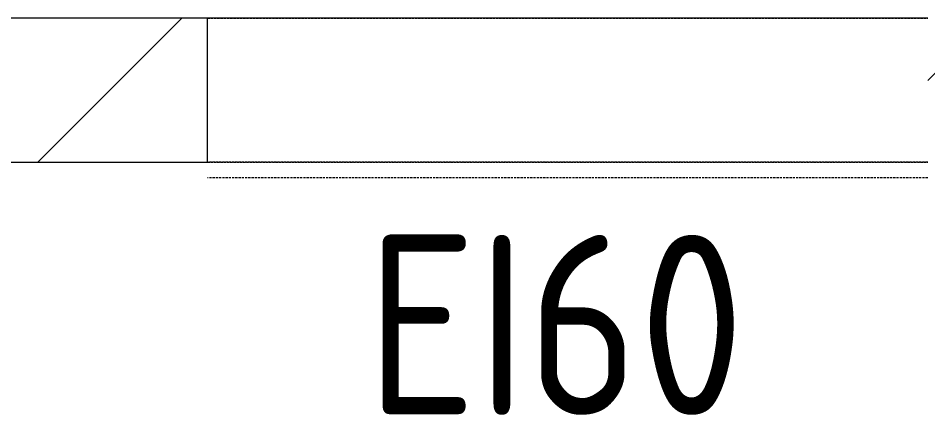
# Model space of a CAD drawing. Header units: millimetres. Extents: x -60946 to 138510, y -262288 to 24501.
# Drawn here: x 47796 to 49059, y -244160 to -243609 of the extents above; entities that cross this region are included whole.
import ezdxf

# ---------------------------------------------------------------- set-up
doc = ezdxf.new("R2010")
doc.units = ezdxf.units.MM
doc.linetypes.add('ADSK_Штриховая_ш2 п1_5', pattern=[4.5, 3, -1.5])
for name, color, linetype, lineweight in [('Аннотация', 7, 'Continuous', 20), ('Двери', 7, 'Continuous', 9), ('Перекрытие', 7, 'Continuous', 18), ('Стены наружные', 7, 'Continuous', 18), ('Стены несущие', 7, 'Continuous', 30)]:
    doc.layers.add(name, color=color, linetype=linetype, lineweight=lineweight)
doc.styles.add('GOST Common_2', font='', dxfattribs={"width": 0.9, "height": 250})
doc.styles.get('GOST Common_2').set_extended_font_data('GOST Common')

# ---------------------------------------------------------------- blocks, each defined once
blk = doc.blocks.new('ADSK_Дверь_Проем - ADSK_Дверь_Проем-730830-Маркировочный 5-й')
at = {"layer": 'Двери', "linetype": 'ADSK_Штриховая_ш2 п1_5'}
for p, q in [((-500, 100), (500, 100)), ((-500, -100), (500, -100))]:
    blk.add_line(p, q, dxfattribs=at)
blk = doc.blocks.new('ADSK_Дверь_Проем - ADSK_Дверь_Проем-2503678-Маркировочный 5-й')
at = {"layer": 'Двери', "linetype": 'ADSK_Штриховая_ш2 п1_5'}
for p, q in [((-500, 11), (500, 11)), ((-500, -11), (500, -11))]:
    blk.add_line(p, q, dxfattribs=at)

msp = doc.modelspace()

# ---------------------------------------------------------------- hatches: boundary and pattern name
at = {"layer": 'Стены наружные', "lineweight": 9}
h = msp.add_hatch(dxfattribs=at)
h.set_pattern_fill('FP_2', color=256, style=0, pattern_type=2)
h.set_pattern_definition([(45, (9.36, -250313.7), (84.18955, 308.69595), [396.875, -79.375, 3.353, -76.022])])
h.paths.add_polyline_path([(49609.3615, -243808.7359), (49609.3615, -243608.7359), (49059.3615, -243608.7359), (49059.3615, -243808.7359)])
h.paths.add_polyline_path([(46159.3615, -243808.7359), (46159.3615, -243608.7359), (45809.3615, -243608.7359), (45809.3615, -243808.7359)])
h.paths.add_polyline_path([(48059.3615, -243808.7359), (48059.3615, -243608.7359), (47159.3615, -243608.7359), (47159.3615, -243808.7359)])

# ---------------------------------------------------------------- linework, layer by layer
at = {"layer": 'Перекрытие'}
msp.add_line((49059.3615, -243608.7359), (48059.3615, -243608.7359), dxfattribs=at)
at = {"layer": 'Стены несущие', "lineweight": 9}
for p, q in [((48059.3615, -243608.7359), (47709.3615, -243608.7359)), ((48059.3615, -243808.7359), (48059.3615, -243608.7359)), ((47159.3615, -243808.7359), (48059.3615, -243808.7359))]:
    msp.add_line(p, q, dxfattribs=at)

# ---------------------------------------------------------------- block references
at = {"layer": 'Двери'}
msp.add_blockref('ADSK_Дверь_Проем - ADSK_Дверь_Проем-730830-Маркировочный 5-й', (48559.3615, -243708.7359), dxfattribs=at)
at = {"layer": 'Двери', "rotation": 180}
msp.add_blockref('ADSK_Дверь_Проем - ADSK_Дверь_Проем-2503678-Маркировочный 5-й', (48559.3615, -243819.7359), dxfattribs=at)

# ---------------------------------------------------------------- texts
at = {"layer": 'Аннотация', "color": 1, "lineweight": 9, "true_color": 0xff0000, "insert": (48279.3438, -243909.9967), "char_height": 250, "width": 663.79725, "attachment_point": 1, "style": 'GOST Common_2'}
msp.add_mtext('EI60', dxfattribs=at)

doc.saveas('drawing.dxf')
